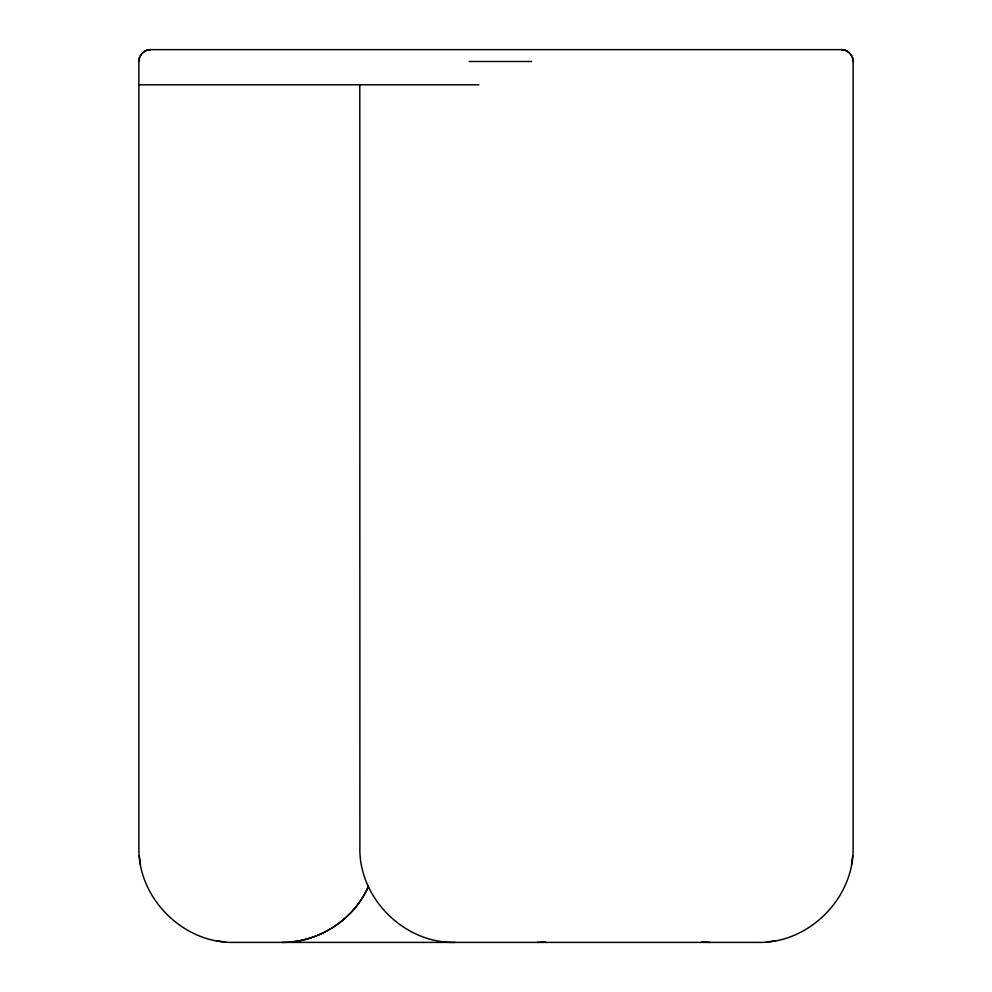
<?xml version="1.0" encoding="UTF-8"?>
<svg xmlns="http://www.w3.org/2000/svg" width="992" height="992" viewBox="0 0 992 992"><rect width="100%" height="100%" fill="white"/><g stroke="black" fill="none" stroke-linecap="round" stroke-linejoin="round"><path stroke-width="1.49" d="M138.88 61.504C138.731 55.143 144.423 49.451 150.784 49.6C144.423 49.501 138.781 55.143 138.88 61.504L138.88 847.168C137.615 898.058 183.222 943.665 234.112 942.4L757.888 942.4C808.778 943.665 854.385 898.058 853.12 847.168L853.12 61.504C853.269 55.143 847.577 49.451 841.216 49.6C847.577 49.501 853.219 55.143 853.12 61.504M851.533 864.491L852.736 855.724M368.578 885.943C354.194 919.795 318.432 942.76 281.728 942.4M368.416 886.6C354.665 917.265 323.789 939.188 290.284 942.016M766.444 942.016L775.211 940.813M536.97 942.4L545.526 942.016M149.718 49.65L842.282 49.65M469.216 61.504L531.712 61.504M138.88 84.804L478.838 84.804M701.716 942.016L710.272 942.4M455.03 942.4C404.203 943.566 358.534 898.058 359.885 847.168L359.798 84.804M216.789 940.813L225.556 942.016M139.264 855.724L140.467 864.491"/></g></svg>
